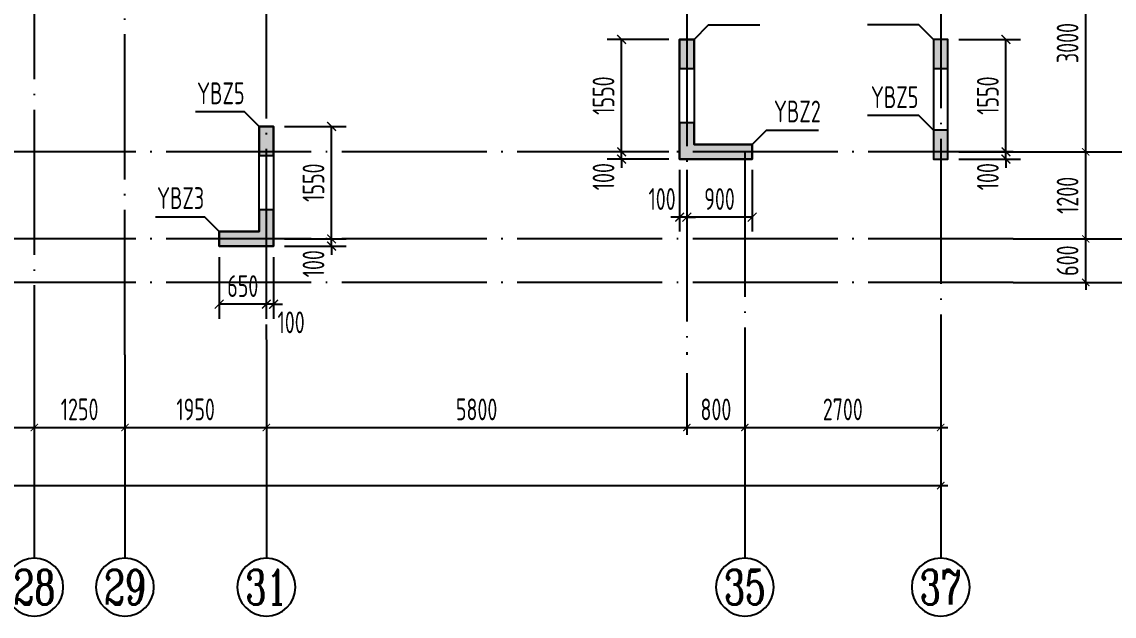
# Model space of a CAD drawing. Extents: x -1307975 to -76406, y -96289 to 379359.
# Drawn here: x -933867 to -918803, y 276150 to 284342 of the extents above; entities that cross this region are included whole.
import ezdxf
from ezdxf.enums import TextEntityAlignment as Align

# ---------------------------------------------------------------- set-up
doc = ezdxf.new("R2010")
doc.units = 0
doc.header["$LTSCALE"] = 1000
doc.linetypes.add('DOTE', pattern=[2.42, 2, -0.2, 0.02, -0.2])
doc.layers.get('0').update_dxf_attribs({"linetype": 'CONTINUOUS'})
doc.layers.get('DEFPOINTS').update_dxf_attribs({"linetype": 'CONTINUOUS'})
for name, color, linetype in [('A-AXIS', 1, 'CONTINUOUS'), ('A-DOTE', 10, 'DOTE'), ('AXIS_NUM', 7, 'CONTINUOUS'), ('S-Q墙实线', 6, 'CONTINUOUS'), ('S-Q墙标注', 3, 'CONTINUOUS'), ('S-X详图填充', 252, 'CONTINUOUS'), ('S-X详图实线', 4, 'CONTINUOUS'), ('S-Y一般标注', 3, 'CONTINUOUS'), ('S-Z柱编号', 6, 'CONTINUOUS')]:
    doc.layers.add(name, color=color, linetype=linetype)
doc.styles.add('TSSD_Axis', font='complex.shx', dxfattribs={"width": 0.7, "bigfont": 'hztxt.shx'})
doc.styles.add('TSSD_DIMENSION', font='Tssdeng.shx', dxfattribs={"width": 0.7, "bigfont": 'tssdchn.shx'})
doc.styles.add('TSSD_REIN', font='tssdeng.shx', dxfattribs={"width": 0.7, "height": 300, "bigfont": 'tssdchn.shx'})
doc.styles.add('结构文字', font='zstxt.shx', dxfattribs={"width": 0.7, "bigfont": 'zshz.shx'})
doc.dimstyles.new('STRUCK', dxfattribs={"dimtxt": 400, "dimasz": 121, "dimexe": 200, "dimexo": 150, "dimgap": 115, "dimtad": 1, "dimdec": 0, "dimdsep": 46, "dimtxsty": '结构文字', "dimblk": 'ARCHTICK', "dimcen": 400, "dimclrd": 3, "dimclre": 3, "dimclrt": 7, "dimadec": 0, "dimazin": 0, "dimtfac": 1, "dimtdec": 0, "dimtix": 1, "dimtmove": 2, "dimatfit": 3, "dimldrblk": '_DIMX', "dimfxl": 1, "dimtolj": 1, "dimtzin": 0, "dimarcsym": 0})
doc.dimstyles.new('TSSD_100_100', dxfattribs={"dimtxt": 300, "dimasz": 100, "dimexe": 100, "dimexo": 250, "dimgap": 100, "dimtad": 1, "dimdec": 0, "dimzin": 0, "dimdsep": 46, "dimtxsty": 'TSSD_DIMENSION', "dimblk": 'ARCHTICK', "dimcen": 0, "dimdle": 100, "dimclrt": 7, "dimadec": 0, "dimazin": 0, "dimtfac": 1, "dimtdec": 0, "dimtix": 1, "dimtmove": 2, "dimatfit": 3, "dimldrblk": 'ARCHTICK', "dimfxl": 1, "dimtolj": 1, "dimtzin": 0, "dimarcsym": 0})

# ---------------------------------------------------------------- blocks, each defined once
blk = doc.blocks.new('_ArchTick')
at = {"color": 0, "linetype": 'ByBlock', "const_width": 0.15}
blk.add_lwpolyline([(-0.5, -0.5), (0.5, 0.5)], dxfattribs=at)
blk = doc.blocks.new('*D237')
at = {"layer": 'DEFPOINTS', "color": 0, "transparency": 16777216}
for p in [(43350, 3600), (45300, 3600), (45300, 2600)]:
    blk.add_point(p, dxfattribs=at)
at = {"layer": 'S-Y一般标注', "color": 0, "lineweight": -2, "transparency": 16777216}
for p, q in [((43350, 3350), (43350, 2500)), ((45300, 3350), (45300, 2500)), ((43250, 2600), (45400, 2600))]:
    blk.add_line(p, q, dxfattribs=at)
at = {"layer": 'S-Y一般标注', "color": 0, "lineweight": -2, "transparency": 16777216, "xscale": 100, "yscale": 100, "zscale": 100, "rotation": 180}
blk.add_blockref('_ArchTick', (43350, 2600), dxfattribs=at)
at = {"layer": 'S-Y一般标注', "color": 0, "lineweight": -2, "transparency": 16777216, "xscale": 100, "yscale": 100, "zscale": 100}
blk.add_blockref('_ArchTick', (45300, 2600), dxfattribs=at)
at = {"layer": 'S-Y一般标注', "color": 7, "transparency": 16777216, "insert": (44325, 2850), "char_height": 300, "attachment_point": 5, "style": 'TSSD_DIMENSION'}
blk.add_mtext('\\A1;1950', dxfattribs=at)
blk = doc.blocks.new('ts_axno')
at = {"color": 0, "linetype": 'ByBlock', "lineweight": -2}
blk.add_circle((0, 0), 0.5, dxfattribs=at)
at = {"color": 0, "linetype": 'ByBlock', "lineweight": -2, "style": 'TSSD_Axis', "width": 0.7}
blk.add_attdef('A', text='', height=0.6, dxfattribs=at).set_placement((0, 0), align=Align.MIDDLE_CENTER)
blk = doc.blocks.new('*D238')
at = {"layer": 'DEFPOINTS', "color": 0, "transparency": 16777216}
for p in [(45300, 3600), (51100, 3600), (51100, 2600)]:
    blk.add_point(p, dxfattribs=at)
at = {"layer": 'S-Y一般标注', "color": 0, "lineweight": -2, "transparency": 16777216}
for p, q in [((45300, 3350), (45300, 2500)), ((51100, 3350), (51100, 2500)), ((45200, 2600), (51200, 2600))]:
    blk.add_line(p, q, dxfattribs=at)
at = {"layer": 'S-Y一般标注', "color": 0, "lineweight": -2, "transparency": 16777216, "xscale": 100, "yscale": 100, "zscale": 100, "rotation": 180}
blk.add_blockref('_ArchTick', (45300, 2600), dxfattribs=at)
at = {"layer": 'S-Y一般标注', "color": 0, "lineweight": -2, "transparency": 16777216, "xscale": 100, "yscale": 100, "zscale": 100}
blk.add_blockref('_ArchTick', (51100, 2600), dxfattribs=at)
at = {"layer": 'S-Y一般标注', "color": 7, "transparency": 16777216, "insert": (48200, 2850), "char_height": 300, "attachment_point": 5, "style": 'TSSD_DIMENSION'}
blk.add_mtext('\\A1;5800', dxfattribs=at)
blk = doc.blocks.new('*D239')
at = {"layer": 'DEFPOINTS', "color": 0, "transparency": 16777216}
for p in [(51100, 3600), (51900, 3600), (51900, 2600)]:
    blk.add_point(p, dxfattribs=at)
at = {"layer": 'S-Y一般标注', "color": 0, "lineweight": -2, "transparency": 16777216}
for p, q in [((51100, 3350), (51100, 2500)), ((51900, 3350), (51900, 2500)), ((51000, 2600), (52000, 2600))]:
    blk.add_line(p, q, dxfattribs=at)
at = {"layer": 'S-Y一般标注', "color": 0, "lineweight": -2, "transparency": 16777216, "xscale": 100, "yscale": 100, "zscale": 100, "rotation": 180}
blk.add_blockref('_ArchTick', (51100, 2600), dxfattribs=at)
at = {"layer": 'S-Y一般标注', "color": 0, "lineweight": -2, "transparency": 16777216, "xscale": 100, "yscale": 100, "zscale": 100}
blk.add_blockref('_ArchTick', (51900, 2600), dxfattribs=at)
at = {"layer": 'S-Y一般标注', "color": 7, "transparency": 16777216, "insert": (51500, 2850), "char_height": 300, "attachment_point": 5, "style": 'TSSD_DIMENSION'}
blk.add_mtext('\\A1;800', dxfattribs=at)
blk = doc.blocks.new('*D240')
at = {"layer": 'DEFPOINTS', "color": 0, "transparency": 16777216}
for p in [(51900, 3600), (54600, 3600), (54600, 2600)]:
    blk.add_point(p, dxfattribs=at)
at = {"layer": 'S-Y一般标注', "color": 0, "lineweight": -2, "transparency": 16777216}
for p, q in [((51900, 3350), (51900, 2500)), ((54600, 3350), (54600, 2500)), ((51800, 2600), (54700, 2600))]:
    blk.add_line(p, q, dxfattribs=at)
at = {"layer": 'S-Y一般标注', "color": 0, "lineweight": -2, "transparency": 16777216, "xscale": 100, "yscale": 100, "zscale": 100, "rotation": 180}
blk.add_blockref('_ArchTick', (51900, 2600), dxfattribs=at)
at = {"layer": 'S-Y一般标注', "color": 0, "lineweight": -2, "transparency": 16777216, "xscale": 100, "yscale": 100, "zscale": 100}
blk.add_blockref('_ArchTick', (54600, 2600), dxfattribs=at)
at = {"layer": 'S-Y一般标注', "color": 7, "transparency": 16777216, "insert": (53250, 2850), "char_height": 300, "attachment_point": 5, "style": 'TSSD_DIMENSION'}
blk.add_mtext('\\A1;2700', dxfattribs=at)
blk = doc.blocks.new('*D241')
at = {"layer": 'DEFPOINTS', "color": 0, "transparency": 16777216}
for p in [(4600, 3600), (54600, 3600), (54600, 1800)]:
    blk.add_point(p, dxfattribs=at)
at = {"layer": 'S-Y一般标注', "color": 0, "lineweight": -2, "transparency": 16777216}
for p, q in [((4600, 3350), (4600, 1700)), ((54600, 3350), (54600, 1700)), ((4500, 1800), (54700, 1800))]:
    blk.add_line(p, q, dxfattribs=at)
at = {"layer": 'S-Y一般标注', "color": 0, "lineweight": -2, "transparency": 16777216, "xscale": 100, "yscale": 100, "zscale": 100, "rotation": 180}
blk.add_blockref('_ArchTick', (4600, 1800), dxfattribs=at)
at = {"layer": 'S-Y一般标注', "color": 0, "lineweight": -2, "transparency": 16777216, "xscale": 100, "yscale": 100, "zscale": 100}
blk.add_blockref('_ArchTick', (54600, 1800), dxfattribs=at)
at = {"layer": 'S-Y一般标注', "color": 7, "transparency": 16777216, "insert": (29600, 2050), "char_height": 300, "attachment_point": 5, "style": 'TSSD_DIMENSION'}
blk.add_mtext('\\A1;50000', dxfattribs=at)
blk = doc.blocks.new('*D246')
at = {"layer": 'DEFPOINTS', "color": 0, "transparency": 16777216}
for p in [(55600, 5200), (56600, 5200), (55600, 4600)]:
    blk.add_point(p, dxfattribs=at)
at = {"layer": 'S-Y一般标注', "color": 0, "lineweight": -2, "transparency": 16777216}
for p, q in [((56600, 5200), (56600, 5300)), ((55850, 5200), (56700, 5200)), ((56600, 4600), (56600, 5200)), ((55850, 4600), (56700, 4600)), ((56600, 4600), (56600, 4500))]:
    blk.add_line(p, q, dxfattribs=at)
at = {"layer": 'S-Y一般标注', "color": 0, "lineweight": -2, "transparency": 16777216, "xscale": 100, "yscale": 100, "zscale": 100}
for p, rotation in [((56600, 5200), 270), ((56600, 4600), 90)]:
    blk.add_blockref('_ArchTick', p, dxfattribs=dict(at, rotation=rotation))
at = {"layer": 'S-Y一般标注', "color": 7, "transparency": 16777216, "insert": (56350, 4900), "char_height": 300, "attachment_point": 5, "rotation": 90, "style": 'TSSD_DIMENSION'}
blk.add_mtext('\\A1;600', dxfattribs=at)
blk = doc.blocks.new('*D252')
at = {"layer": 'DEFPOINTS', "color": 0, "transparency": 16777216}
for p in [(55600, 20100), (57400, 20100), (55600, 4600)]:
    blk.add_point(p, dxfattribs=at)
at = {"layer": 'S-Y一般标注', "color": 0, "lineweight": -2, "transparency": 16777216}
for p, q in [((57400, 4500), (57400, 20200)), ((55850, 20100), (57500, 20100)), ((55850, 4600), (57500, 4600))]:
    blk.add_line(p, q, dxfattribs=at)
at = {"layer": 'S-Y一般标注', "color": 0, "lineweight": -2, "transparency": 16777216, "xscale": 100, "yscale": 100, "zscale": 100}
for p, rotation in [((57400, 20100), 90), ((57400, 4600), 270)]:
    blk.add_blockref('_ArchTick', p, dxfattribs=dict(at, rotation=rotation))
at = {"layer": 'S-Y一般标注', "color": 7, "transparency": 16777216, "insert": (57150, 12350), "char_height": 300, "attachment_point": 5, "rotation": 90, "style": 'TSSD_DIMENSION'}
blk.add_mtext('\\A1;15500', dxfattribs=at)
blk = doc.blocks.new('*D256')
at = {"layer": 'DEFPOINTS', "color": 0, "transparency": 16777216}
for p in [(55600, 6400), (56600, 6400), (55600, 5200)]:
    blk.add_point(p, dxfattribs=at)
at = {"layer": 'S-Y一般标注', "color": 0, "lineweight": -2, "transparency": 16777216}
for p, q in [((56600, 5100), (56600, 6500)), ((55850, 6400), (56700, 6400)), ((55850, 5200), (56700, 5200))]:
    blk.add_line(p, q, dxfattribs=at)
at = {"layer": 'S-Y一般标注', "color": 0, "lineweight": -2, "transparency": 16777216, "xscale": 100, "yscale": 100, "zscale": 100}
for p, rotation in [((56600, 6400), 90), ((56600, 5200), 270)]:
    blk.add_blockref('_ArchTick', p, dxfattribs=dict(at, rotation=rotation))
at = {"layer": 'S-Y一般标注', "color": 7, "transparency": 16777216, "insert": (56350, 5800), "char_height": 300, "attachment_point": 5, "rotation": 90, "style": 'TSSD_DIMENSION'}
blk.add_mtext('\\A1;1200', dxfattribs=at)
blk = doc.blocks.new('*D257')
at = {"layer": 'DEFPOINTS', "color": 0, "transparency": 16777216}
for p in [(55600, 9400), (56600, 9400), (55600, 6400)]:
    blk.add_point(p, dxfattribs=at)
at = {"layer": 'S-Y一般标注', "color": 0, "lineweight": -2, "transparency": 16777216}
for p, q in [((56600, 6300), (56600, 9500)), ((55850, 9400), (56700, 9400)), ((55850, 6400), (56700, 6400))]:
    blk.add_line(p, q, dxfattribs=at)
at = {"layer": 'S-Y一般标注', "color": 0, "lineweight": -2, "transparency": 16777216, "xscale": 100, "yscale": 100, "zscale": 100}
for p, rotation in [((56600, 9400), 90), ((56600, 6400), 270)]:
    blk.add_blockref('_ArchTick', p, dxfattribs=dict(at, rotation=rotation))
at = {"layer": 'S-Y一般标注', "color": 7, "transparency": 16777216, "insert": (56350, 7900), "char_height": 300, "attachment_point": 5, "rotation": 90, "style": 'TSSD_DIMENSION'}
blk.add_mtext('\\A1;3000', dxfattribs=at)
blk = doc.blocks.new('*D262')
at = {"layer": 'DEFPOINTS', "color": 0, "transparency": 16777216}
for p in [(40850, 3600), (42100, 3600), (42100, 2600)]:
    blk.add_point(p, dxfattribs=at)
at = {"layer": 'S-Y一般标注', "color": 0, "lineweight": -2, "transparency": 16777216}
for p, q in [((40850, 3350), (40850, 2500)), ((42100, 3350), (42100, 2500)), ((40750, 2600), (42200, 2600))]:
    blk.add_line(p, q, dxfattribs=at)
at = {"layer": 'S-Y一般标注', "color": 0, "lineweight": -2, "transparency": 16777216, "xscale": 100, "yscale": 100, "zscale": 100, "rotation": 180}
blk.add_blockref('_ArchTick', (40850, 2600), dxfattribs=at)
at = {"layer": 'S-Y一般标注', "color": 0, "lineweight": -2, "transparency": 16777216, "xscale": 100, "yscale": 100, "zscale": 100}
blk.add_blockref('_ArchTick', (42100, 2600), dxfattribs=at)
at = {"layer": 'S-Y一般标注', "color": 7, "transparency": 16777216, "insert": (41475, 2850), "char_height": 300, "attachment_point": 5, "style": 'TSSD_DIMENSION'}
blk.add_mtext('\\A1;1250', dxfattribs=at)
blk = doc.blocks.new('*D263')
at = {"layer": 'DEFPOINTS', "color": 0, "transparency": 16777216}
for p in [(42100, 3600), (43350, 3600), (43350, 2600)]:
    blk.add_point(p, dxfattribs=at)
at = {"layer": 'S-Y一般标注', "color": 0, "lineweight": -2, "transparency": 16777216}
for p, q in [((42100, 3350), (42100, 2500)), ((43350, 3350), (43350, 2500)), ((42000, 2600), (43450, 2600))]:
    blk.add_line(p, q, dxfattribs=at)
at = {"layer": 'S-Y一般标注', "color": 0, "lineweight": -2, "transparency": 16777216, "xscale": 100, "yscale": 100, "zscale": 100, "rotation": 180}
blk.add_blockref('_ArchTick', (42100, 2600), dxfattribs=at)
at = {"layer": 'S-Y一般标注', "color": 0, "lineweight": -2, "transparency": 16777216, "xscale": 100, "yscale": 100, "zscale": 100}
blk.add_blockref('_ArchTick', (43350, 2600), dxfattribs=at)
at = {"layer": 'S-Y一般标注', "color": 7, "transparency": 16777216, "insert": (42725, 2850), "char_height": 300, "attachment_point": 5, "style": 'TSSD_DIMENSION'}
blk.add_mtext('\\A1;1250', dxfattribs=at)
blk = doc.blocks.new('*D1286')
at = {"layer": 'DEFPOINTS', "color": 0, "transparency": 16777216}
for p in [(-921095, 282550), (-921095, 282450), (-920295, 282550)]:
    blk.add_point(p, dxfattribs=at)
at = {"layer": 'S-Q墙标注', "color": 3, "lineweight": -2, "transparency": 16777216}
for p, q in [((-920295, 282550), (-920295, 282671)), ((-920945, 282550), (-920095, 282550)), ((-920945, 282450), (-920095, 282450)), ((-920295, 282450), (-920295, 282550)), ((-920295, 282450), (-920295, 282329))]:
    blk.add_line(p, q, dxfattribs=at)
at = {"layer": 'S-Q墙标注', "color": 3, "lineweight": -2, "transparency": 16777216, "xscale": 121, "yscale": 121, "zscale": 121}
for p, rotation in [((-920295, 282550), 270), ((-920295, 282450), 90)]:
    blk.add_blockref('_ArchTick', p, dxfattribs=dict(at, rotation=rotation))
at = {"layer": 'S-Q墙标注', "color": 7, "transparency": 16777216, "insert": (-920545, 282208), "char_height": 300, "attachment_point": 5, "rotation": 90, "style": 'TSSD_REIN'}
blk.add_mtext('\\A1;100', dxfattribs=at)
blk = doc.blocks.new('_DIMX')
blk.add_line((-150, 0), (150, 0))
at = {"const_width": 50}
blk.add_lwpolyline([(-70, -70), (70, 70)], dxfattribs=at)
blk = doc.blocks.new('*D1287')
at = {"layer": 'DEFPOINTS', "color": 0, "transparency": 16777216}
for p in [(-921095, 284100), (-920295, 284100), (-921095, 282550)]:
    blk.add_point(p, dxfattribs=at)
at = {"layer": 'S-Q墙标注', "color": 3, "lineweight": -2, "transparency": 16777216}
for p, q in [((-920945, 284100), (-920095, 284100)), ((-920295, 282550), (-920295, 284100)), ((-920945, 282550), (-920095, 282550))]:
    blk.add_line(p, q, dxfattribs=at)
at = {"layer": 'S-Q墙标注', "color": 3, "lineweight": -2, "transparency": 16777216, "xscale": 121, "yscale": 121, "zscale": 121}
for p, rotation in [((-920295, 284100), 90), ((-920295, 282550), 270)]:
    blk.add_blockref('_ArchTick', p, dxfattribs=dict(at, rotation=rotation))
at = {"layer": 'S-Q墙标注', "color": 7, "transparency": 16777216, "insert": (-920545, 283325), "char_height": 300, "attachment_point": 5, "rotation": 90, "style": 'TSSD_REIN'}
blk.add_mtext('\\A1;1550', dxfattribs=at)
blk = doc.blocks.new('*D1290')
at = {"layer": 'DEFPOINTS', "color": 0, "transparency": 16777216}
for p in [(-925595, 282550), (-924795, 282550), (-924795, 282450)]:
    blk.add_point(p, dxfattribs=at)
at = {"layer": 'S-Q墙标注', "color": 3, "lineweight": -2, "transparency": 16777216}
for p, q in [((-925595, 282550), (-925595, 282671)), ((-924945, 282550), (-925795, 282550)), ((-924945, 282450), (-925795, 282450)), ((-925595, 282450), (-925595, 282550)), ((-925595, 282450), (-925595, 282329))]:
    blk.add_line(p, q, dxfattribs=at)
at = {"layer": 'S-Q墙标注', "color": 3, "lineweight": -2, "transparency": 16777216, "xscale": 121, "yscale": 121, "zscale": 121}
for p, rotation in [((-925595, 282550), 270), ((-925595, 282450), 90)]:
    blk.add_blockref('_ArchTick', p, dxfattribs=dict(at, rotation=rotation))
at = {"layer": 'S-Q墙标注', "color": 7, "transparency": 16777216, "insert": (-925845, 282208), "char_height": 300, "attachment_point": 5, "rotation": 90, "style": 'TSSD_REIN'}
blk.add_mtext('\\A1;100', dxfattribs=at)
blk = doc.blocks.new('*D1291')
at = {"layer": 'DEFPOINTS', "color": 0, "transparency": 16777216}
for p in [(-925595, 284100), (-924795, 284100), (-924795, 282550)]:
    blk.add_point(p, dxfattribs=at)
at = {"layer": 'S-Q墙标注', "color": 3, "lineweight": -2, "transparency": 16777216}
for p, q in [((-924945, 284100), (-925795, 284100)), ((-925595, 282550), (-925595, 284100)), ((-924945, 282550), (-925795, 282550))]:
    blk.add_line(p, q, dxfattribs=at)
at = {"layer": 'S-Q墙标注', "color": 3, "lineweight": -2, "transparency": 16777216, "xscale": 121, "yscale": 121, "zscale": 121}
for p, rotation in [((-925595, 284100), 90), ((-925595, 282550), 270)]:
    blk.add_blockref('_ArchTick', p, dxfattribs=dict(at, rotation=rotation))
at = {"layer": 'S-Q墙标注', "color": 7, "transparency": 16777216, "insert": (-925845, 283325), "char_height": 300, "attachment_point": 5, "rotation": 90, "style": 'TSSD_REIN'}
blk.add_mtext('\\A1;1550', dxfattribs=at)
blk = doc.blocks.new('*D1292')
at = {"layer": 'DEFPOINTS', "color": 0, "transparency": 16777216}
for p in [(-924695, 282450), (-923795, 282450), (-924695, 281650)]:
    blk.add_point(p, dxfattribs=at)
at = {"layer": 'S-Q墙标注', "color": 3, "lineweight": -2, "transparency": 16777216}
for p, q in [((-924695, 282300), (-924695, 281450)), ((-923795, 282300), (-923795, 281450)), ((-923795, 281650), (-924695, 281650))]:
    blk.add_line(p, q, dxfattribs=at)
at = {"layer": 'S-Q墙标注', "color": 3, "lineweight": -2, "transparency": 16777216, "xscale": 121, "yscale": 121, "zscale": 121, "rotation": 180}
blk.add_blockref('_ArchTick', (-924695, 281650), dxfattribs=at)
at = {"layer": 'S-Q墙标注', "color": 3, "lineweight": -2, "transparency": 16777216, "xscale": 121, "yscale": 121, "zscale": 121}
blk.add_blockref('_ArchTick', (-923795, 281650), dxfattribs=at)
at = {"layer": 'S-Q墙标注', "color": 7, "transparency": 16777216, "insert": (-924245, 281900), "char_height": 300, "attachment_point": 5, "style": 'TSSD_REIN'}
blk.add_mtext('\\A1;900', dxfattribs=at)
blk = doc.blocks.new('*D1293')
at = {"layer": 'DEFPOINTS', "color": 0, "transparency": 16777216}
for p in [(-924795, 282450), (-924695, 282450), (-924795, 281650)]:
    blk.add_point(p, dxfattribs=at)
at = {"layer": 'S-Q墙标注', "color": 3, "lineweight": -2, "transparency": 16777216}
for p, q in [((-924795, 282300), (-924795, 281450)), ((-924695, 282300), (-924695, 281450)), ((-924795, 281650), (-924916, 281650)), ((-924695, 281650), (-924795, 281650)), ((-924695, 281650), (-924574, 281650))]:
    blk.add_line(p, q, dxfattribs=at)
at = {"layer": 'S-Q墙标注', "color": 3, "lineweight": -2, "transparency": 16777216, "xscale": 121, "yscale": 121, "zscale": 121}
blk.add_blockref('_ArchTick', (-924795, 281650), dxfattribs=at)
at = {"layer": 'S-Q墙标注', "color": 3, "lineweight": -2, "transparency": 16777216, "xscale": 121, "yscale": 121, "zscale": 121, "rotation": 180}
blk.add_blockref('_ArchTick', (-924695, 281650), dxfattribs=at)
at = {"layer": 'S-Q墙标注', "color": 7, "transparency": 16777216, "insert": (-925037, 281900), "char_height": 300, "attachment_point": 5, "style": 'TSSD_REIN'}
blk.add_mtext('\\A1;100', dxfattribs=at)
blk = doc.blocks.new('*D1294')
at = {"layer": 'DEFPOINTS', "color": 0, "transparency": 16777216}
for p in [(-930395, 281350), (-930395, 281250), (-929595, 281350)]:
    blk.add_point(p, dxfattribs=at)
at = {"layer": 'S-Q墙标注', "color": 3, "lineweight": -2, "transparency": 16777216}
for p, q in [((-929595, 281350), (-929595, 281471)), ((-930245, 281350), (-929395, 281350)), ((-930245, 281250), (-929395, 281250)), ((-929595, 281250), (-929595, 281350)), ((-929595, 281250), (-929595, 281129))]:
    blk.add_line(p, q, dxfattribs=at)
at = {"layer": 'S-Q墙标注', "color": 3, "lineweight": -2, "transparency": 16777216, "xscale": 121, "yscale": 121, "zscale": 121}
for p, rotation in [((-929595, 281350), 270), ((-929595, 281250), 90)]:
    blk.add_blockref('_ArchTick', p, dxfattribs=dict(at, rotation=rotation))
at = {"layer": 'S-Q墙标注', "color": 7, "transparency": 16777216, "insert": (-929845, 281008), "char_height": 300, "attachment_point": 5, "rotation": 90, "style": 'TSSD_REIN'}
blk.add_mtext('\\A1;100', dxfattribs=at)
blk = doc.blocks.new('*D1295')
at = {"layer": 'DEFPOINTS', "color": 0, "transparency": 16777216}
for p in [(-930395, 282900), (-929595, 282900), (-930395, 281350)]:
    blk.add_point(p, dxfattribs=at)
at = {"layer": 'S-Q墙标注', "color": 3, "lineweight": -2, "transparency": 16777216}
for p, q in [((-930245, 282900), (-929395, 282900)), ((-929595, 281350), (-929595, 282900)), ((-930245, 281350), (-929395, 281350))]:
    blk.add_line(p, q, dxfattribs=at)
at = {"layer": 'S-Q墙标注', "color": 3, "lineweight": -2, "transparency": 16777216, "xscale": 121, "yscale": 121, "zscale": 121}
for p, rotation in [((-929595, 282900), 90), ((-929595, 281350), 270)]:
    blk.add_blockref('_ArchTick', p, dxfattribs=dict(at, rotation=rotation))
at = {"layer": 'S-Q墙标注', "color": 7, "transparency": 16777216, "insert": (-929845, 282125), "char_height": 300, "attachment_point": 5, "rotation": 90, "style": 'TSSD_REIN'}
blk.add_mtext('\\A1;1550', dxfattribs=at)
blk = doc.blocks.new('*D1296')
at = {"layer": 'DEFPOINTS', "color": 0, "transparency": 16777216}
for p in [(-930495, 281250), (-930395, 281250), (-930495, 280450)]:
    blk.add_point(p, dxfattribs=at)
at = {"layer": 'S-Q墙标注', "color": 3, "lineweight": -2, "transparency": 16777216}
for p, q in [((-930495, 281100), (-930495, 280250)), ((-930395, 281100), (-930395, 280250)), ((-930495, 280450), (-930616, 280450)), ((-930395, 280450), (-930495, 280450)), ((-930395, 280450), (-930274, 280450))]:
    blk.add_line(p, q, dxfattribs=at)
at = {"layer": 'S-Q墙标注', "color": 3, "lineweight": -2, "transparency": 16777216, "xscale": 121, "yscale": 121, "zscale": 121}
blk.add_blockref('_ArchTick', (-930495, 280450), dxfattribs=at)
at = {"layer": 'S-Q墙标注', "color": 3, "lineweight": -2, "transparency": 16777216, "xscale": 121, "yscale": 121, "zscale": 121, "rotation": 180}
blk.add_blockref('_ArchTick', (-930395, 280450), dxfattribs=at)
at = {"layer": 'S-Q墙标注', "color": 7, "transparency": 16777216, "insert": (-930153, 280200), "char_height": 300, "attachment_point": 5, "style": 'TSSD_REIN'}
blk.add_mtext('\\A1;100', dxfattribs=at)
blk = doc.blocks.new('*D1297')
at = {"layer": 'DEFPOINTS', "color": 0, "transparency": 16777216}
for p in [(-931145, 281250), (-930495, 281250), (-931145, 280450)]:
    blk.add_point(p, dxfattribs=at)
at = {"layer": 'S-Q墙标注', "color": 3, "lineweight": -2, "transparency": 16777216}
for p, q in [((-931145, 281100), (-931145, 280250)), ((-930495, 281100), (-930495, 280250)), ((-930495, 280450), (-931145, 280450))]:
    blk.add_line(p, q, dxfattribs=at)
at = {"layer": 'S-Q墙标注', "color": 3, "lineweight": -2, "transparency": 16777216, "xscale": 121, "yscale": 121, "zscale": 121, "rotation": 180}
blk.add_blockref('_ArchTick', (-931145, 280450), dxfattribs=at)
at = {"layer": 'S-Q墙标注', "color": 3, "lineweight": -2, "transparency": 16777216, "xscale": 121, "yscale": 121, "zscale": 121}
blk.add_blockref('_ArchTick', (-930495, 280450), dxfattribs=at)
at = {"layer": 'S-Q墙标注', "color": 7, "transparency": 16777216, "insert": (-930820, 280700), "char_height": 300, "attachment_point": 5, "style": 'TSSD_REIN'}
blk.add_mtext('\\A1;650', dxfattribs=at)
blk = doc.blocks.new('20210726.16350016')
at = {"layer": 'A-AXIS'}
for p, q in [((55600, 6400), (58400, 6400)), ((55600, 5200), (58400, 5200)), ((55600, 4600), (58400, 4600)), ((42100, 3600), (42100, 800)), ((43350, 3600), (43350, 800)), ((45300, 3600), (45300, 800)), ((51900, 3600), (51900, 800)), ((54600, 3600), (54600, 800))]:
    blk.add_line(p, q, dxfattribs=at)
at = {"layer": 'A-DOTE'}
for p, q in [((54600, 21100), (54600, 3600)), ((45299.8, 13700), (45300, 3600)), ((43350, 3600), (43350, 11500)), ((51100, 10900), (51100, 3600)), ((42100, 9400), (42100, 3600)), ((55600, 6400), (3600, 6400)), ((51900, 6400), (51900, 3600)), ((55600, 5200), (3600, 5200)), ((55600, 4600), (3600, 4600))]:
    blk.add_line(p, q, dxfattribs=at)
at = {"layer": 'A-AXIS'}
ref = blk.add_blockref('ts_axno', (42100, 400), dxfattribs=dict(at, xscale=-800, yscale=800, zscale=800, rotation=180))
ref.add_attrib('19', '28', dxfattribs={"layer": 'AXIS_NUM', "height": 480, "style": 'TSSD_Axis', "width": 0.7}).set_placement((42100, 400), align=Align.MIDDLE_CENTER)
ref = blk.add_blockref('ts_axno', (43350, 400), dxfattribs=dict(at, xscale=-800, yscale=800, zscale=800, rotation=180))
ref.add_attrib('19', '29', dxfattribs={"layer": 'AXIS_NUM', "height": 480, "style": 'TSSD_Axis', "width": 0.7}).set_placement((43350, 400), align=Align.MIDDLE_CENTER)
ref = blk.add_blockref('ts_axno', (45300, 400), dxfattribs=dict(at, xscale=-800, yscale=800, zscale=800, rotation=180))
ref.add_attrib('19', '31', dxfattribs={"layer": 'AXIS_NUM', "height": 480, "style": 'TSSD_Axis', "width": 0.7}).set_placement((45300, 400), align=Align.MIDDLE_CENTER)
ref = blk.add_blockref('ts_axno', (51900, 400), dxfattribs=dict(at, xscale=-800, yscale=800, zscale=800, rotation=180))
ref.add_attrib('22', '35', dxfattribs={"layer": 'AXIS_NUM', "height": 480, "style": 'TSSD_Axis', "width": 0.7}).set_placement((51900, 400), align=Align.MIDDLE_CENTER)
ref = blk.add_blockref('ts_axno', (54600, 400), dxfattribs=dict(at, xscale=-800, yscale=800, zscale=800, rotation=180))
ref.add_attrib('23', '37', dxfattribs={"layer": 'AXIS_NUM', "height": 480, "style": 'TSSD_Axis', "width": 0.7}).set_placement((54600, 400), align=Align.MIDDLE_CENTER)
at = {"layer": 'S-Y一般标注'}
for base, p1, p2, picture, middle in [((57400, 20100), (55600, 4600), (55600, 20100), '*D252', (57150, 12350)), ((56600, 9400), (55600, 6400), (55600, 9400), '*D257', (56350, 7900)), ((56600, 6400), (55600, 5200), (55600, 6400), '*D256', (56350, 5800)), ((56600, 5200), (55600, 4600), (55600, 5200), '*D246', (56350, 4900))]:
    dim = blk.add_linear_dim(base=base, p1=p1, p2=p2, angle=90, dimstyle='TSSD_100_100', dxfattribs=at)
    dim.commit()
    dim.dimension.update_dxf_attribs({"geometry": picture, "text_midpoint": middle})
for base, p1, p2, picture, middle in [((54600, 1800), (4600, 3600), (54600, 3600), '*D241', (29600, 2050)), ((42100, 2600.1), (40850, 3600.1), (42100, 3600.1), '*D262', (41475, 2850.1)), ((43350, 2600.1), (42100, 3600.1), (43350, 3600.1), '*D263', (42725, 2850.1)), ((45300, 2600.1), (43350, 3600.1), (45300, 3600.1), '*D237', (44325, 2850.1)), ((51100, 2600), (45300, 3600), (51100, 3600), '*D238', (48200, 2850)), ((51900, 2600), (51100, 3600), (51900, 3600), '*D239', (51500, 2850)), ((54600, 2600), (51900, 3600), (54600, 3600), '*D240', (53250, 2850))]:
    dim = blk.add_linear_dim(base=base, p1=p1, p2=p2, dimstyle='TSSD_100_100', dxfattribs=at)
    dim.commit()
    dim.dimension.update_dxf_attribs({"geometry": picture, "text_midpoint": middle})

msp = doc.modelspace()

# ---------------------------------------------------------------- hatches: boundary and pattern name
at = {"layer": 'S-X详图填充'}
h = msp.add_hatch(color=256, dxfattribs=at)
h.dxf.hatch_style = 1
h.paths.add_polyline_path([(-924794.87, 283700.33), (-924594.87, 283700.33), (-924594.87, 284100.33), (-924794.87, 284100.33)])
h = msp.add_hatch(color=256, dxfattribs=at)
h.dxf.hatch_style = 1
h.paths.add_polyline_path([(-921294.84, 283700.33), (-921094.84, 283700.33), (-921094.84, 284100.33), (-921294.84, 284100.33)])
h = msp.add_hatch(color=256, dxfattribs=at)
h.dxf.hatch_style = 1
h.paths.add_polyline_path([(-924594.87, 282950.33), (-924794.87, 282950.33), (-924794.87, 282450.33), (-923794.87, 282450.33), (-923794.87, 282650.33), (-924594.87, 282650.33)])
h = msp.add_hatch(color=256, dxfattribs=at)
h.dxf.hatch_style = 1
h.paths.add_polyline_path([(-930594.87, 282500.32), (-930394.87, 282500.32), (-930394.87, 282900.32), (-930594.87, 282900.32)])
h = msp.add_hatch(color=256, dxfattribs=at)
h.dxf.hatch_style = 1
h.paths.add_polyline_path([(-921094.84, 282850.33), (-921294.84, 282850.33), (-921294.84, 282450.33), (-921094.84, 282450.33)])
h = msp.add_hatch(color=256, dxfattribs=at)
h.dxf.hatch_style = 1
h.paths.add_polyline_path([(-930394.87, 281750.32), (-930594.87, 281750.32), (-930594.87, 281450.32), (-931144.86, 281450.32), (-931144.86, 281250.32), (-930394.87, 281250.32)])

# ---------------------------------------------------------------- linework, layer by layer
at = {"layer": 'S-Q墙实线'}
msp.add_lwpolyline([(-923894.86, 282650.33), (-923794.87, 282650.33), (-923794.87, 282450.33), (-923894.86, 282450.33), (-924794.87, 282450.33), (-924794.87, 284100.33), (-924594.87, 284100.33), (-924594.87, 282650.33), (-923894.86, 282650.33)], dxfattribs=at)
for points in [[(-921094.84, 282450.33), (-921094.84, 284100.33), (-921294.84, 284100.33), (-921294.84, 282450.33)], [(-930394.87, 281250.32), (-931144.86, 281250.32), (-931144.86, 281450.32), (-930594.87, 281450.32), (-930594.87, 282550.33), (-930594.87, 282900.32), (-930394.87, 282900.32), (-930394.87, 282550.33)]]:
    msp.add_lwpolyline(points, close=True, dxfattribs=at)
at = {"layer": 'S-X详图实线'}
for points in [[(-924794.87, 283700.33), (-924594.87, 283700.33), (-924594.87, 284100.33), (-924794.87, 284100.33), (-924794.87, 283700.33)], [(-921294.84, 283700.33), (-921094.84, 283700.33), (-921094.84, 284100.33), (-921294.84, 284100.33), (-921294.84, 283700.33)], [(-924594.87, 282950.33), (-924794.87, 282950.33), (-924794.87, 282450.33), (-923794.87, 282450.33), (-923794.87, 282650.33), (-924594.87, 282650.33), (-924594.87, 282950.33)], [(-930594.87, 282500.32), (-930394.87, 282500.32), (-930394.87, 282900.32), (-930594.87, 282900.32), (-930594.87, 282500.32)], [(-921094.84, 282850.33), (-921294.84, 282850.33), (-921294.84, 282450.33), (-921094.84, 282450.33), (-921094.84, 282850.33)], [(-930394.87, 281750.32), (-930594.87, 281750.32), (-930594.87, 281450.32), (-931144.86, 281450.32), (-931144.86, 281250.32), (-930394.87, 281250.32), (-930394.87, 281750.32)]]:
    msp.add_lwpolyline(points, close=True, dxfattribs=at)
at = {"layer": 'S-Z柱编号', "color": 7}
for points in [[(-924594.84, 284100.33), (-924394.84, 284300.33), (-923690.97, 284300.33)], [(-921294.84, 284100.29), (-921494.84, 284300.29), (-922202.23, 284300.29)], [(-930594.84, 282900.32), (-930794.84, 283100.32), (-931473.45, 283100.32)], [(-921294.84, 282850.33), (-921494.84, 283050.33), (-922202.23, 283050.33)], [(-923794.84, 282650.33), (-923594.84, 282850.33), (-922879.63, 282850.33)], [(-931144.83, 281450.32), (-931344.83, 281650.32), (-932022.69, 281650.32)]]:
    msp.add_lwpolyline(points, dxfattribs=at)

# ---------------------------------------------------------------- block references
at = {"layer": 'A-DOTE'}
msp.add_blockref('20210726.16350016', (-975794.83, 276150.28), dxfattribs=at)

# ---------------------------------------------------------------- texts
at = {"layer": 'S-Z柱编号', "color": 7, "style": 'TSSD_REIN', "width": 0.7}
for s, p in [('YBZ5', (-931450.45, 283117.07)), ('YBZ5', (-922157.67, 283064.07)), ('YBZ2', (-923494.84, 282867.17)), ('YBZ3', (-932002.75, 281672.72))]:
    msp.add_text(s, height=300, dxfattribs=at).set_placement(p, align=Align.BOTTOM_LEFT)

# ---------------------------------------------------------------- dimensions: what is measured, and where the dimension line sits
at = {"layer": 'S-Q墙标注'}
for base, p1, p2, angle, picture, middle in [((-925594.84, 284100.33), (-924794.84, 282550.33), (-924794.84, 284100.33), 90, '*D1291', (-925844.84, 283325.33)), ((-920294.84, 284100.29), (-921094.84, 282550.33), (-921094.84, 284100.29), 90, '*D1287', (-920544.84, 283325.31)), ((-929594.84, 282900.32), (-930394.84, 281350.33), (-930394.84, 282900.32), 90, '*D1295', (-929844.84, 282125.32)), ((-924694.83, 281650.33), (-923794.84, 282450.33), (-924694.83, 282450.33), 180, '*D1292', (-924244.84, 281900.33)), ((-931144.83, 280450.32), (-930494.87, 281250.32), (-931144.83, 281250.32), 180, '*D1297', (-930819.85, 280700.32))]:
    dim = msp.add_linear_dim(base=base, p1=p1, p2=p2, angle=angle, dimstyle='STRUCK', override={"dimtxt": 300, "dimgap": 100, "dimtxsty": 'TSSD_REIN'}, dxfattribs=at)
    dim.commit()
    dim.dimension.update_dxf_attribs({"geometry": picture, "text_midpoint": middle})
for base, p1, p2, angle, picture, middle in [((-925594.84, 282550.33), (-924794.84, 282450.33), (-924794.84, 282550.33), 90, '*D1290', (-925844.84, 282208.4)), ((-920294.84, 282550.33), (-921094.84, 282450.33), (-921094.84, 282550.33), 90, '*D1286', (-920544.84, 282208.4)), ((-924794.84, 281650.33), (-924694.83, 282450.33), (-924794.84, 282450.33), 180, '*D1293', (-925036.77, 281900.33)), ((-929594.84, 281350.33), (-930394.84, 281250.32), (-930394.84, 281350.33), 90, '*D1294', (-929844.84, 281008.4)), ((-930494.87, 280450.32), (-930394.84, 281250.32), (-930494.87, 281250.32), 180, '*D1296', (-930152.92, 280200.32))]:
    dim = msp.add_linear_dim(base=base, p1=p1, p2=p2, angle=angle, dimstyle='STRUCK', override={"dimtxt": 300, "dimgap": 100, "dimtxsty": 'TSSD_REIN'}, dxfattribs=at)
    dim.commit()
    dim.dimension.update_dxf_attribs({"geometry": picture, "text_midpoint": middle, "dimtype": 160})

doc.saveas('drawing.dxf')
